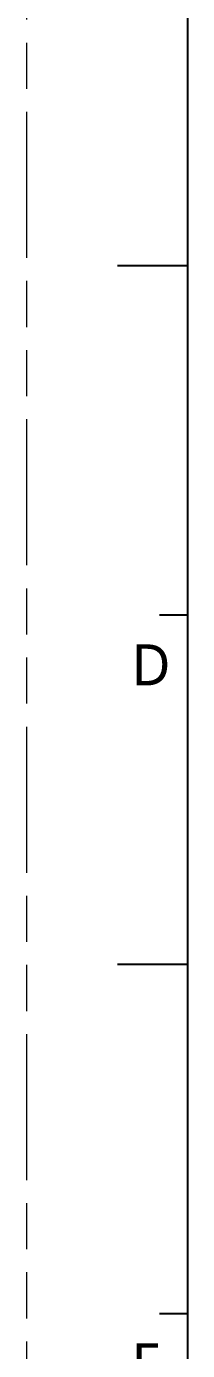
# Model space of a CAD drawing. Extents: x 592 to 965, y 89 to 353.
# Drawn here: x 592 to 602.5, y 132 to 218.2 of the extents above; entities that cross this region are included whole.
import ezdxf

# ---------------------------------------------------------------- set-up
doc = ezdxf.new("R2010")
doc.units = 0
doc.linetypes.add('PHANTOM', pattern=[29.5, 9.5, -1.5, 3, -1.5, 3, -1.5, 9.5])
doc.layers.get('0').update_dxf_attribs({"color": 9})
doc.layers.add('0PAPERF', color=2, linetype='PHANTOM', lineweight=5, plot=False)
doc.layers.add('鵬鼎', color=5, linetype='Continuous')
doc.styles.get("Standard").update_dxf_attribs({"font": 'txt.shx'})

msp = doc.modelspace()

# ---------------------------------------------------------------- linework, layer by layer
for p, q in [((602.472, 338.976), (602.472, 96.234)), ((602.472, 202.604), (597.926, 202.604)), ((602.472, 179.875), (600.653, 179.875)), ((602.472, 157.147), (597.926, 157.147)), ((602.472, 134.418), (600.653, 134.418))]:
    msp.add_line(p, q)
at = {"layer": '0PAPERF'}
msp.add_line((592.015, 352.619), (592.015, 88.961), dxfattribs=at)

# ---------------------------------------------------------------- texts
at = {"layer": '鵬鼎', "char_height": 2.66772, "width": 5.03196, "attachment_point": 1}
for s, insert in [('{\\fMicrosoft JhengHei|b0|i0|c136|p0;\\C0;D}', (598.835, 177.971)), ('{\\fMicrosoft JhengHei|b0|i0|c136|p0;\\C0;E}', (598.835, 132.502))]:
    msp.add_mtext(s, dxfattribs=dict(at, insert=insert))

doc.saveas('drawing.dxf')
